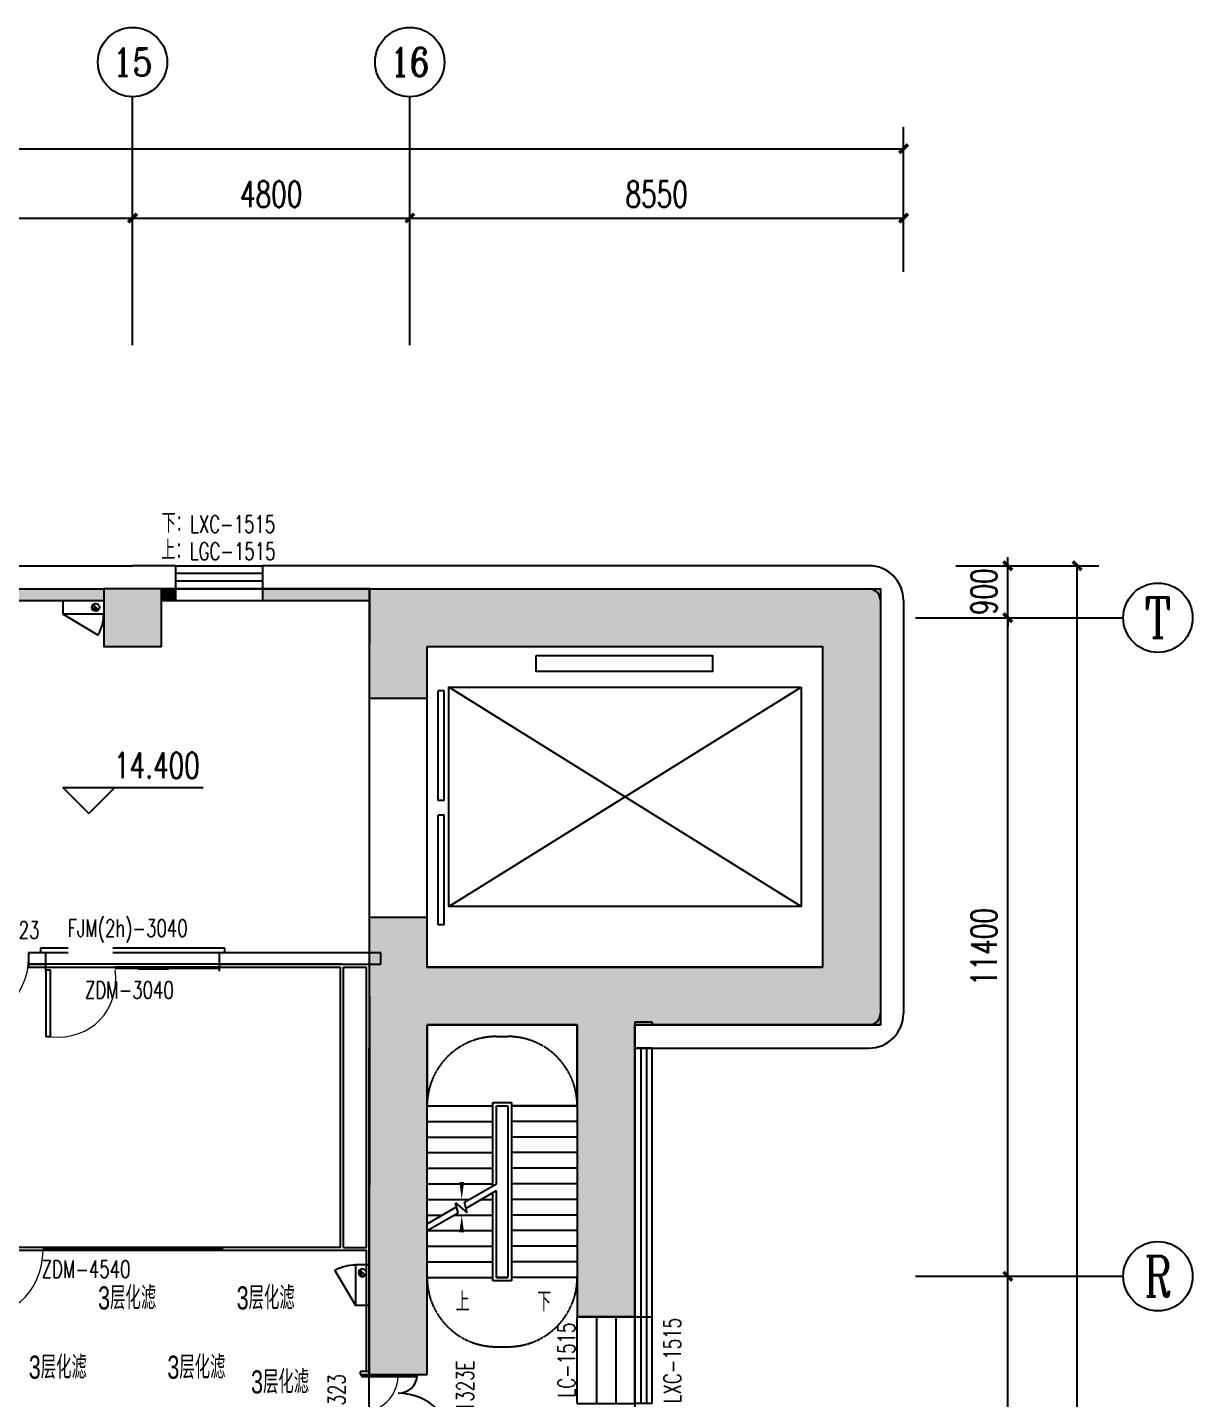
# Model space of a CAD drawing. Header units: millimetres. Extents: x -8492 to 79556, y -19137 to 79219.
# Drawn here: x 59379 to 79556, y 55483 to 79219 of the extents above; entities that cross this region are included whole.
import ezdxf
from ezdxf.enums import TextEntityAlignment as Align

# ---------------------------------------------------------------- set-up
doc = ezdxf.new("R2010")
doc.units = ezdxf.units.MM
doc.header["$LTSCALE"] = 10
doc.header["$MEASUREMENT"] = 0
for name, pattern in [('F3建筑平面图.优秀版$0$DASH', [0.35, 0.25, -0.1]), ('F3建筑平面图.优秀版$0$X01A-L0300$0$DASH', [0.35, 0.25, -0.1]), ('F3建筑平面图.优秀版$0$X01A-L0300$0$X1AA-L3000$0$DASHED', [0.75, 0.5, -0.25]), ('F3建筑平面图.优秀版$0$X1AA-L3000$0$DASHED', [0.75, 0.5, -0.25])]:
    doc.linetypes.add(name, pattern=pattern)
for name, color, linetype in [('F3建筑平面图.优秀版$0$AXIS_TEXT', 8, 'Continuous'), ('F3建筑平面图.优秀版$0$PUB_HATCH', 8, 'Continuous'), ('F3建筑平面图.优秀版$0$X01A-L0300$0$A-WALL-3（out）', 8, 'Continuous'), ('F3建筑平面图.优秀版$0$X01A-L0300$0$AXIS', 8, 'Continuous'), ('F3建筑平面图.优秀版$0$X01A-L0300$0$AXIS_TEXT', 8, 'Continuous'), ('F3建筑平面图.优秀版$0$X01A-L0300$0$COLUMN', 8, 'Continuous'), ('F3建筑平面图.优秀版$0$X01A-L0300$0$CURTWALL', 8, 'Continuous'), ('F3建筑平面图.优秀版$0$X01A-L0300$0$DIM_ELEV', 8, 'Continuous'), ('F3建筑平面图.优秀版$0$X01A-L0300$0$DOOR_FIRE', 8, 'Continuous'), ('F3建筑平面图.优秀版$0$X01A-L0300$0$DOOR_FIRE_TEXT', 8, 'Continuous'), ('F3建筑平面图.优秀版$0$X01A-L0300$0$GROUND', 8, 'Continuous'), ('F3建筑平面图.优秀版$0$X01A-L0300$0$PUB_HATCH', 8, 'Continuous'), ('F3建筑平面图.优秀版$0$X01A-L0300$0$PUB_TEXT', 8, 'Continuous'), ('F3建筑平面图.优秀版$0$X01A-L0300$0$STAIR', 8, 'Continuous'), ('F3建筑平面图.优秀版$0$X01A-L0300$0$W_FH_HYDRANT', 8, 'Continuous'), ('F3建筑平面图.优秀版$0$X01A-L0300$0$WALL', 8, 'Continuous'), ('F3建筑平面图.优秀版$0$X01A-L0300$0$WINDOW', 8, 'Continuous'), ('F3建筑平面图.优秀版$0$X01A-L0300$0$WINDOW_TEXT', 8, 'Continuous'), ('F3建筑平面图.优秀版$0$X01A-L0300$0$X1AA-L1000$0$A-WALL-9', 8, 'Continuous'), ('F3建筑平面图.优秀版$0$X01A-L0300$0$X1AA-L1000$0$DIM_SYMB', 8, 'Continuous'), ('F3建筑平面图.优秀版$0$X01A-L0300$0$X1AA-L1000$0$PUB_HATCH', 8, 'Continuous'), ('F3建筑平面图.优秀版$0$X01A-L0300$0$X1AA-L1000$0$PUB_TEXT', 8, 'Continuous'), ('F3建筑平面图.优秀版$0$X01A-L0300$0$X1AA-L1000$0$STAIR', 8, 'Continuous'), ('F3建筑平面图.优秀版$0$X01A-L0300$0$X1AA-L1000$0$WINDOW', 8, 'Continuous'), ('F3建筑平面图.优秀版$0$X01A-L0300$0$X1AA-L2000$0$WINDOW', 8, 'Continuous'), ('F3建筑平面图.优秀版$0$X01A-L0300$0$X1AA-L2000$0$WINDOW_TEXT', 8, 'Continuous'), ('F3建筑平面图.优秀版$0$X01A-L0300$0$X1AA-L3000$0$a-wall-4', 8, 'Continuous'), ('F3建筑平面图.优秀版$0$X01A-L0300$0$X1AA-L3000$0$WINDOW', 8, 'Continuous'), ('F3建筑平面图.优秀版$0$X01A-L0300$0$X1AA-L3000$0$WINDOW_TEXT', 8, 'Continuous'), ('F3建筑平面图.优秀版$0$X01A-L0300$0$水-设备-消火栓', 8, 'Continuous'), ('F3建筑平面图.优秀版$0$X1AA-L3000$0$WINDOW', 8, 'Continuous'), ('F3建筑平面图.优秀版$0$X1AA-L3000$0$WINDOW_TEXT', 8, 'Continuous')]:
    doc.layers.add(name, color=color, linetype=linetype)
doc.styles.add('F3建筑平面图.优秀版$0$COMPLEX', font='COMPLEX')
doc.styles.add('F3建筑平面图.优秀版$0$X01A-L0300$0$_TCH_AXIS', font='COMPLEX', dxfattribs={"bigfont": 'GBCBIG'})
doc.styles.add('F3建筑平面图.优秀版$0$X01A-L0300$0$_TCH_DIM', font='SIMPLEX', dxfattribs={"bigfont": 'GBCBIG'})
doc.styles.add('F3建筑平面图.优秀版$0$X01A-L0300$0$_TCH_DIM_T3', font='SIMPLEX', dxfattribs={"width": 0.705882, "bigfont": 'GBCBIG'})
doc.styles.add('F3建筑平面图.优秀版$0$X01A-L0300$0$_TCH_WINDOW', font='SIMPLEX', dxfattribs={"height": 3.5, "bigfont": 'GBCBIG'})
doc.styles.add('F3建筑平面图.优秀版$0$X01A-L0300$0$COMPLEX', font='COMPLEX')
doc.styles.add('F3建筑平面图.优秀版$0$X01A-L0300$0$X1AA-L1000$0$_TCH_DIM', font='SIMPLEX', dxfattribs={"bigfont": 'GBCBIG'})
doc.styles.add('F3建筑平面图.优秀版$0$X01A-L0300$0$X1AA-L2000$0$_TCH_WINDOW', font='SIMPLEX', dxfattribs={"height": 3.5, "bigfont": 'GBCBIG'})
doc.styles.add('F3建筑平面图.优秀版$0$X01A-L0300$0$X1AA-L3000$0$_TCH_WINDOW', font='SIMPLEX', dxfattribs={"height": 3.5, "bigfont": 'GBCBIG'})
doc.styles.add('F3建筑平面图.优秀版$0$X1AA-L3000$0$_TCH_WINDOW', font='SIMPLEX', dxfattribs={"height": 3.5, "bigfont": 'GBCBIG'})
doc.styles.add('HC_INT', font='HC_HZ.shx', dxfattribs={"width": 0.7, "bigfont": 'HC_TXT.SHX'})
doc.dimstyles.new('F3建筑平面图.优秀版$0$X01A-L0300$0$_TCH_ARCH&&150', dxfattribs={"dimtxt": 446.25, "dimasz": 150, "dimexe": 375, "dimexo": 450, "dimgap": 189.375, "dimtad": 1, "dimdec": 0, "dimzin": 0, "dimdsep": 46, "dimtxsty": 'F3建筑平面图.优秀版$0$X01A-L0300$0$_TCH_DIM_T3', "dimblk": 'F3建筑平面图.优秀版$0$X01A-L0300$0$_ArchTick', "dimcen": 0.09, "dimclrt": 7, "dimazin": 2, "dimtfac": 1, "dimtdec": 0, "dimtix": 1, "dimtmove": 2, "dimatfit": 3, "dimfxl": 1, "dimtolj": 1, "dimtzin": 0, "dimarcsym": 0})

# ---------------------------------------------------------------- blocks, each defined once
blk = doc.blocks.new('F3建筑平面图.优秀版$0$X01A-L0300$0$_AXISO')
blk.add_circle((0, 0), 0.5)
at = {"layer": 'F3建筑平面图.优秀版$0$X01A-L0300$0$AXIS_TEXT', "style": 'F3建筑平面图.优秀版$0$X01A-L0300$0$COMPLEX', "width": 1.041667}
blk.add_attdef('A', text='', height=0.56, dxfattribs=at).set_placement((-0.25, -0.28), (0.25, -0.28), align=Align.FIT)
blk = doc.blocks.new('F3建筑平面图.优秀版$0$X01A-L0300$0$X1AA-L3000$0$G$CAA639E2E')
for p, q in [((0, 1438), (0, 1488)), ((0, 1462), (75, 1462)), ((0, 1462), (0, 300)), ((75, 1462), (75, 300)), ((3000, 1488), (3000, 1438)), ((75, 300), (0, 300))]:
    blk.add_line(p, q)
at = {"color": 0, "linetype": 'Continuous'}
for p, q in [((3000, 1506), (1200, 1506)), ((1200, 1506), (1200, 1492)), ((1200, 1492), (3000, 1492)), ((1200, 1488), (1200, 1492)), ((1592, 1481), (2129, 1481)), ((2129, 1481), (2012, 1472)), ((2012, 1472), (2012, 1481)), ((3000, 1492), (3000, 1506)), ((3000, 1488), (3000, 1492))]:
    blk.add_line(p, q, dxfattribs=at)
at = {"lineweight": 13}
blk.add_ellipse((-115, 1610), major_axis=(1051, -1017), ratio=0.792212, start_param=-0.772576, end_param=0.772576, dxfattribs=at)
blk = doc.blocks.new('F3建筑平面图.优秀版$0$X01A-L0300$0$FIRELIB$SYSLIB$00000008')
at = {"layer": 'F3建筑平面图.优秀版$0$X01A-L0300$0$W_FH_HYDRANT'}
h = blk.add_hatch(color=256, dxfattribs=at)
edge = h.paths.add_edge_path()
edge.add_ellipse((0.486, 0.5), major_axis=(0, -0.286), ratio=0.333333, start_angle=40.3112, end_angle=220.3112, ccw=False)
edge.add_line((0.547, 0.282), (0.424, 0.718))
at = {"layer": 'F3建筑平面图.优秀版$0$X01A-L0300$0$W_FH_HYDRANT', "linetype": 'Continuous'}
blk.add_line((1.286, 1), (0.42, 2.5), dxfattribs=at)
at = {"layer": 'F3建筑平面图.优秀版$0$X01A-L0300$0$W_FH_HYDRANT'}
blk.add_line((0.547, 0.282), (0.424, 0.718), dxfattribs=at)
at = {"layer": 'F3建筑平面图.优秀版$0$X01A-L0300$0$W_FH_HYDRANT', "linetype": 'Continuous'}
blk.add_lwpolyline([(0.286, 1), (1.286, 1), (1.286, 0), (0.286, 0)], close=True, dxfattribs=at)
blk.add_arc((8.623, 1.011), 8.337, 169.7141, 180.0781, dxfattribs=at)
at = {"layer": 'F3建筑平面图.优秀版$0$X01A-L0300$0$W_FH_HYDRANT'}
blk.add_ellipse((0.486, 0.5), major_axis=(0, 0.286), ratio=0.333333, dxfattribs=at)
blk = doc.blocks.new('F3建筑平面图.优秀版$0$X01A-L0300$0$X1AA-L2000$0$$WINLIB2D$00000001')
at = {"color": 0}
for points in [[(-0.5, 0.5), (-0.5, -0.5)], [(-0.5, 0.5), (0.5, 0.5)], [(0.5, -0.5), (0.5, 0.5)], [(0.5, 0.167), (-0.5, 0.167)], [(0.5, -0.167), (-0.5, -0.167)], [(-0.5, -0.5), (0.5, -0.5)]]:
    blk.add_lwpolyline(points, dxfattribs=at)
blk = doc.blocks.new('F3建筑平面图.优秀版$0$_FZH')
blk.add_lwpolyline([(-0.5, -0.5), (0.5, -0.5), (0.5, 0.5), (-0.5, 0.5)], close=True)
at = {"layer": 'F3建筑平面图.优秀版$0$PUB_HATCH'}
blk.add_solid([(-0.5, -0.5), (0.5, -0.5), (-0.5, 0.5), (0.5, 0.5)], dxfattribs=at)
blk = doc.blocks.new('F3建筑平面图.优秀版$0$X01A-L0300$0$$DorLib2D$00000126')
at = {"color": 0, "linetype": 'Continuous'}
for p, q in [((-0.532, 0.5), (-0.532, 0.9)), ((0.532, 0.9), (0.532, 0.5))]:
    blk.add_line(p, q, dxfattribs=at)
at = {"color": 0, "linetype": 'F3建筑平面图.优秀版$0$X01A-L0300$0$DASH'}
for p, q in [((-0.532, 0.9), (0.532, 0.9)), ((-0.532, 0.5), (0.532, 0.5))]:
    blk.add_line(p, q, dxfattribs=at)
blk = doc.blocks.new('F3建筑平面图.优秀版$0$X01A-L0300$0$X1AA-L3000$0$$DorLib2D$00000001')
for p, q in [((0.45, 0.975), (0.5, 0.975)), ((0.45, 0), (0.45, 0.975)), ((0.5, 0), (0.5, 0.975)), ((0.5, 0), (0.45, 0))]:
    blk.add_line(p, q)
at = {"lineweight": 13}
blk.add_arc((0.475, 0), 0.975, 91.4693, 180, dxfattribs=at)
blk = doc.blocks.new('F3建筑平面图.优秀版$0$X01A-L0300$0$_ArchTick')
at = {"color": 0, "linetype": 'ByBlock', "const_width": 0.4}
blk.add_lwpolyline([(-0.5, -0.5), (0.5, 0.5)], dxfattribs=at)
blk = doc.blocks.new('*D224')
at = {"layer": 'F3建筑平面图.优秀版$0$X01A-L0300$0$AXIS', "color": 0, "lineweight": -2, "transparency": 16777216}
for p, q in [((54000, 75919), (61200, 75919)), ((54000, 75484), (54000, 75544)), ((61200, 75484), (61200, 75544))]:
    blk.add_line(p, q, dxfattribs=at)
at = {"layer": 'F3建筑平面图.优秀版$0$X01A-L0300$0$AXIS', "color": 0, "lineweight": -2, "transparency": 16777216, "xscale": 150, "yscale": 150, "zscale": 150, "rotation": 180}
blk.add_blockref('F3建筑平面图.优秀版$0$X01A-L0300$0$_ArchTick', (54000, 75919), dxfattribs=at)
at = {"layer": 'F3建筑平面图.优秀版$0$X01A-L0300$0$AXIS', "color": 0, "lineweight": -2, "transparency": 16777216, "xscale": 150, "yscale": 150, "zscale": 150}
blk.add_blockref('F3建筑平面图.优秀版$0$X01A-L0300$0$_ArchTick', (61200, 75919), dxfattribs=at)
at = {"layer": 'F3建筑平面图.优秀版$0$X01A-L0300$0$AXIS', "color": 7, "transparency": 16777216, "insert": (57600, 76332), "char_height": 446.2, "attachment_point": 5, "style": 'F3建筑平面图.优秀版$0$X01A-L0300$0$_TCH_DIM_T3'}
blk.add_mtext('\\A1;7200', dxfattribs=at)
blk = doc.blocks.new('*D225')
at = {"layer": 'F3建筑平面图.优秀版$0$X01A-L0300$0$AXIS', "color": 0, "lineweight": -2, "transparency": 16777216}
for p, q in [((61200, 75919), (66000, 75919)), ((61200, 75484), (61200, 75544)), ((66000, 75484), (66000, 75544))]:
    blk.add_line(p, q, dxfattribs=at)
at = {"layer": 'F3建筑平面图.优秀版$0$X01A-L0300$0$AXIS', "color": 0, "lineweight": -2, "transparency": 16777216, "xscale": 150, "yscale": 150, "zscale": 150, "rotation": 180}
blk.add_blockref('F3建筑平面图.优秀版$0$X01A-L0300$0$_ArchTick', (61200, 75919), dxfattribs=at)
at = {"layer": 'F3建筑平面图.优秀版$0$X01A-L0300$0$AXIS', "color": 0, "lineweight": -2, "transparency": 16777216, "xscale": 150, "yscale": 150, "zscale": 150}
blk.add_blockref('F3建筑平面图.优秀版$0$X01A-L0300$0$_ArchTick', (66000, 75919), dxfattribs=at)
at = {"layer": 'F3建筑平面图.优秀版$0$X01A-L0300$0$AXIS', "color": 7, "transparency": 16777216, "insert": (63600, 76332), "char_height": 446.2, "attachment_point": 5, "style": 'F3建筑平面图.优秀版$0$X01A-L0300$0$_TCH_DIM_T3'}
blk.add_mtext('\\A1;4800', dxfattribs=at)
blk = doc.blocks.new('*D226')
at = {"layer": 'F3建筑平面图.优秀版$0$X01A-L0300$0$AXIS', "color": 0, "lineweight": -2, "transparency": 16777216}
for p, q in [((66000, 75919), (74550, 75919)), ((66000, 75484), (66000, 75544)), ((74550, 75484), (74550, 75544))]:
    blk.add_line(p, q, dxfattribs=at)
at = {"layer": 'F3建筑平面图.优秀版$0$X01A-L0300$0$AXIS', "color": 0, "lineweight": -2, "transparency": 16777216, "xscale": 150, "yscale": 150, "zscale": 150, "rotation": 180}
blk.add_blockref('F3建筑平面图.优秀版$0$X01A-L0300$0$_ArchTick', (66000, 75919), dxfattribs=at)
at = {"layer": 'F3建筑平面图.优秀版$0$X01A-L0300$0$AXIS', "color": 0, "lineweight": -2, "transparency": 16777216, "xscale": 150, "yscale": 150, "zscale": 150}
blk.add_blockref('F3建筑平面图.优秀版$0$X01A-L0300$0$_ArchTick', (74550, 75919), dxfattribs=at)
at = {"layer": 'F3建筑平面图.优秀版$0$X01A-L0300$0$AXIS', "color": 7, "transparency": 16777216, "insert": (70275, 76332), "char_height": 446.2, "attachment_point": 5, "style": 'F3建筑平面图.优秀版$0$X01A-L0300$0$_TCH_DIM_T3'}
blk.add_mtext('\\A1;8550', dxfattribs=at)
blk = doc.blocks.new('*D227')
at = {"layer": 'F3建筑平面图.优秀版$0$X01A-L0300$0$AXIS', "color": 0, "lineweight": -2, "transparency": 16777216}
for p, q in [((-700, 74990), (-700, 77494)), ((74550, 74990), (74550, 77494)), ((-700, 77119), (74550, 77119))]:
    blk.add_line(p, q, dxfattribs=at)
at = {"layer": 'F3建筑平面图.优秀版$0$X01A-L0300$0$AXIS', "color": 0, "lineweight": -2, "transparency": 16777216, "xscale": 150, "yscale": 150, "zscale": 150, "rotation": 180}
blk.add_blockref('F3建筑平面图.优秀版$0$X01A-L0300$0$_ArchTick', (-700, 77119), dxfattribs=at)
at = {"layer": 'F3建筑平面图.优秀版$0$X01A-L0300$0$AXIS', "color": 0, "lineweight": -2, "transparency": 16777216, "xscale": 150, "yscale": 150, "zscale": 150}
blk.add_blockref('F3建筑平面图.优秀版$0$X01A-L0300$0$_ArchTick', (74550, 77119), dxfattribs=at)
at = {"layer": 'F3建筑平面图.优秀版$0$X01A-L0300$0$AXIS', "color": 7, "transparency": 16777216, "insert": (36925, 77532), "char_height": 446.2, "attachment_point": 5, "style": 'F3建筑平面图.优秀版$0$X01A-L0300$0$_TCH_DIM_T3'}
blk.add_mtext('\\A1;75250', dxfattribs=at)
blk = doc.blocks.new('*D239')
at = {"layer": 'F3建筑平面图.优秀版$0$X01A-L0300$0$AXIS', "color": 0, "lineweight": -2, "transparency": 16777216}
for p, q in [((75456, 57600), (76731, 57600)), ((76356, 50400), (76356, 57600)), ((75456, 50400), (76731, 50400))]:
    blk.add_line(p, q, dxfattribs=at)
at = {"layer": 'F3建筑平面图.优秀版$0$X01A-L0300$0$AXIS', "color": 0, "lineweight": -2, "transparency": 16777216, "xscale": 150, "yscale": 150, "zscale": 150}
for p, rotation in [((76356, 57600), 90), ((76356, 50400), 270)]:
    blk.add_blockref('F3建筑平面图.优秀版$0$X01A-L0300$0$_ArchTick', p, dxfattribs=dict(at, rotation=rotation))
at = {"layer": 'F3建筑平面图.优秀版$0$X01A-L0300$0$AXIS', "color": 7, "transparency": 16777216, "insert": (75943, 54000), "char_height": 446.2, "attachment_point": 5, "rotation": 90, "style": 'F3建筑平面图.优秀版$0$X01A-L0300$0$_TCH_DIM_T3'}
blk.add_mtext('\\A1;7200', dxfattribs=at)
blk = doc.blocks.new('*D240')
at = {"layer": 'F3建筑平面图.优秀版$0$X01A-L0300$0$AXIS', "color": 0, "lineweight": -2, "transparency": 16777216}
for p, q in [((75456, 69000), (76731, 69000)), ((76356, 57600), (76356, 69000)), ((75456, 57600), (76731, 57600))]:
    blk.add_line(p, q, dxfattribs=at)
at = {"layer": 'F3建筑平面图.优秀版$0$X01A-L0300$0$AXIS', "color": 0, "lineweight": -2, "transparency": 16777216, "xscale": 150, "yscale": 150, "zscale": 150}
for p, rotation in [((76356, 69000), 90), ((76356, 57600), 270)]:
    blk.add_blockref('F3建筑平面图.优秀版$0$X01A-L0300$0$_ArchTick', p, dxfattribs=dict(at, rotation=rotation))
at = {"layer": 'F3建筑平面图.优秀版$0$X01A-L0300$0$AXIS', "color": 7, "transparency": 16777216, "insert": (75943, 63300), "char_height": 446.2, "attachment_point": 5, "rotation": 90, "style": 'F3建筑平面图.优秀版$0$X01A-L0300$0$_TCH_DIM_T3'}
blk.add_mtext('\\A1;11400', dxfattribs=at)
blk = doc.blocks.new('*D241')
at = {"layer": 'F3建筑平面图.优秀版$0$X01A-L0300$0$AXIS', "color": 0, "lineweight": -2, "transparency": 16777216}
for p, q in [((76356, 69900), (76356, 70050)), ((75456, 69900), (76731, 69900)), ((76356, 69000), (76356, 69900)), ((75456, 69000), (76731, 69000)), ((76356, 69000), (76356, 68850))]:
    blk.add_line(p, q, dxfattribs=at)
at = {"layer": 'F3建筑平面图.优秀版$0$X01A-L0300$0$AXIS', "color": 0, "lineweight": -2, "transparency": 16777216, "xscale": 150, "yscale": 150, "zscale": 150}
for p, rotation in [((76356, 69900), 270), ((76356, 69000), 90)]:
    blk.add_blockref('F3建筑平面图.优秀版$0$X01A-L0300$0$_ArchTick', p, dxfattribs=dict(at, rotation=rotation))
at = {"layer": 'F3建筑平面图.优秀版$0$X01A-L0300$0$AXIS', "color": 7, "transparency": 16777216, "insert": (75943, 69450), "char_height": 446.2, "attachment_point": 5, "rotation": 90, "style": 'F3建筑平面图.优秀版$0$X01A-L0300$0$_TCH_DIM_T3'}
blk.add_mtext('\\A1;900', dxfattribs=at)
blk = doc.blocks.new('*D242')
at = {"layer": 'F3建筑平面图.优秀版$0$X01A-L0300$0$AXIS', "color": 0, "lineweight": -2, "transparency": 16777216}
for p, q in [((75456, 69900), (77931, 69900)), ((77556, -3100), (77556, 69900)), ((75456, -3100), (77931, -3100))]:
    blk.add_line(p, q, dxfattribs=at)
at = {"layer": 'F3建筑平面图.优秀版$0$X01A-L0300$0$AXIS', "color": 0, "lineweight": -2, "transparency": 16777216, "xscale": 150, "yscale": 150, "zscale": 150}
for p, rotation in [((77556, 69900), 90), ((77556, -3100), 270)]:
    blk.add_blockref('F3建筑平面图.优秀版$0$X01A-L0300$0$_ArchTick', p, dxfattribs=dict(at, rotation=rotation))
at = {"layer": 'F3建筑平面图.优秀版$0$X01A-L0300$0$AXIS', "color": 7, "transparency": 16777216, "insert": (77143, 33400), "char_height": 446.2, "attachment_point": 5, "rotation": 90, "style": 'F3建筑平面图.优秀版$0$X01A-L0300$0$_TCH_DIM_T3'}
blk.add_mtext('\\A1;73000', dxfattribs=at)
blk = doc.blocks.new('F3建筑平面图.优秀版$0$_AXISO')
blk.add_circle((0, 0), 0.5)
at = {"layer": 'F3建筑平面图.优秀版$0$AXIS_TEXT', "style": 'F3建筑平面图.优秀版$0$COMPLEX', "width": 1.041667}
blk.add_attdef('A', text='', height=0.56, dxfattribs=at).set_placement((-0.25, -0.28), (0.25, -0.28), align=Align.FIT)
blk = doc.blocks.new('F3建筑平面图.优秀版$0$X01A-L0300$0$X1AA-L1000$0$$DORLIB2D$00000127')
at = {"color": 0}
for points in [[(-0.5333, 0.7949), (-0.5333, 0.6904)], [(-0.0333, 0.7949), (-0.5333, 0.7949)], [(-0.0333, 0.7949), (-0.0333, 0.6904)], [(0.5333, 0.7949), (0.0333, 0.7949)], [(0.0333, 0.7949), (0.0333, 0.6904)], [(0.5333, 0.7949), (0.5333, 0.6904)], [(-0.0333, 0.6904), (-0.5333, 0.6904)], [(0.5333, 0.6904), (0.0333, 0.6904)], [(0.5, 0.5), (-0.5, 0.5)]]:
    blk.add_lwpolyline(points, dxfattribs=at)
blk = doc.blocks.new('F3建筑平面图.优秀版$0$X01A-L0300$0$X1AA-L3000$0$$DorLib2D$00000002')
for p, q in [((-0.5, 0), (-0.5, 0.4875)), ((-0.475, 0.4875), (-0.5, 0.4875)), ((-0.475, 0), (-0.475, 0.4875)), ((0.475, 0), (0.475, 0.4875)), ((0.475, 0.4875), (0.5, 0.4875)), ((0.5, 0), (0.5, 0.4875)), ((-0.5, 0), (-0.475, 0)), ((0.5, 0), (0.475, 0))]:
    blk.add_line(p, q)
at = {"lineweight": 13}
for centre, start, end in [((-0.4875, 0), 0, 88.53072), ((0.4875, 0), 91.46928, 180)]:
    blk.add_arc(centre, 0.4875, start, end, dxfattribs=at)
blk = doc.blocks.new('F3建筑平面图.优秀版$0$X01A-L0300$0$$DorLib2D$00000225')
at = {"color": 0}
for p, q in [((0.475, -0.001), (0.475, 0.752)), ((0.475, 0.752), (0.5, 0.752)), ((0.5, -0.001), (0.5, 0.752)), ((-0.5, 0), (-0.5, 0.252)), ((-0.475, 0.252), (-0.5, 0.252)), ((-0.475, 0), (-0.475, 0.252)), ((-0.475, 0), (-0.5, 0)), ((0.475, -0.001), (0.5, -0.001))]:
    blk.add_line(p, q, dxfattribs=at)
for centre, radius, start, end in [((0.505, -0.002), 0.755, 92.2493, 179.7238), ((-0.501, 0.003), 0.251, 359.7899, 84.0974)]:
    blk.add_arc(centre, radius, start, end, dxfattribs=at)
blk = doc.blocks.new('F3建筑平面图.优秀版$0$4540m')
for p, q in [((0, 1438), (0, 1488)), ((0, 1462), (75, 1462)), ((0, 1462), (0, 300)), ((75, 1462), (75, 300)), ((4500, 1488), (4500, 1438)), ((75, 300), (0, 300))]:
    blk.add_line(p, q)
at = {"color": 0, "linetype": 'Continuous'}
for p, q in [((4500, 1506), (1400, 1506)), ((1400, 1506), (1400, 1492)), ((1400, 1492), (4500, 1492)), ((1400, 1488), (1400, 1492)), ((2992, 1481), (3529, 1481)), ((3529, 1481), (3412, 1472)), ((3412, 1472), (3412, 1481)), ((4500, 1492), (4500, 1506)), ((4500, 1488), (4500, 1492))]:
    blk.add_line(p, q, dxfattribs=at)
at = {"lineweight": 13}
blk.add_ellipse((47, 1669), major_axis=(-964, 1100), ratio=0.863226, start_param=2.369016, end_param=3.914169, dxfattribs=at)
blk = doc.blocks.new('F3建筑平面图.优秀版')
at = {"layer": 'F3建筑平面图.优秀版$0$X01A-L0300$0$PUB_HATCH'}
for points in [[(60700, 69299.986), (60700, 69499.986), (54500, 69499.992), (54500, 69299.992)], [(61700, 69499.985), (61700, 69299.985), (61950, 69299.985), (61950, 69499.985)], [(65300, 69499.981), (63450, 69499.983), (63450, 69299.983), (65299.999, 69299.981)], [(65300, 69500), (65299.992, 67610.004), (66299.992, 67610), (66299.996, 68500)], [(74150.001, 69500), (73149.996, 68500), (73149.973, 62950), (74149.969, 61950)], [(66299.973, 62950), (66299.977, 63810), (65299.977, 63810.004), (65299.971, 62450.002), (65800.004, 62450.002)], [(65800.004, 62450.002), (66300.034, 61950), (68900.027, 61950), (69433.362, 62283.333), (69500.03, 62950), (66299.973, 62950)], [(69433.362, 62283.333), (69900.027, 61950), (74149.969, 61950), (73149.973, 62950), (69500.03, 62950)], [(65300.039, 62450.006), (65299.979, 55900.006), (66299.979, 55899.997), (66300.034, 61950), (65800.004, 62450.002)], [(68900.027, 61950), (68900, 56900.003), (69900, 56899.998), (69900.027, 61950), (69433.362, 62283.333)]]:
    blk.add_hatch(color=256, dxfattribs=at).paths.add_polyline_path(points)
at = {"layer": 'F3建筑平面图.优秀版$0$X01A-L0300$0$X1AA-L1000$0$PUB_HATCH'}
blk.add_hatch(color=256, dxfattribs=at).paths.add_polyline_path([(65300, 69500), (66299.996, 68500), (73149.996, 68500), (74150.001, 69500)])
at = {"layer": 'F3建筑平面图.优秀版$0$X01A-L0300$0$A-WALL-3（out）'}
for p, q in [((58100.057, 69900), (61200, 69900)), ((61950.001, 69900), (61200, 69900)), ((61950.001, 69500), (61950.001, 69900)), ((73949.996, 69900), (63450.001, 69900)), ((63450.001, 69900), (63450.001, 69500)), ((58100.057, 69500), (60700, 69500)), ((61700, 69500), (61950.001, 69500)), ((63450.001, 69500), (73949.996, 69500)), ((74149.996, 69300), (74149.996, 62150)), ((74549.996, 69300), (74549.996, 62150)), ((69900, 61999.966), (69900, 61550)), ((70200, 61999.966), (69900, 61999.966)), ((70200, 61999.966), (70200, 61950)), ((70200, 61950), (73949.996, 61950)), ((69900, 61550), (73949.996, 61550))]:
    blk.add_line(p, q, dxfattribs=at)
for centre, radius, start, end in [((73949.996, 69300), 600, 0, 90), ((73949.996, 69300), 200, 0, 90), ((73949.996, 62150), 200, 270, 0), ((73949.996, 62150), 600, 270, 0)]:
    blk.add_arc(centre, radius, start, end, dxfattribs=at)
at = {"layer": 'F3建筑平面图.优秀版$0$X01A-L0300$0$AXIS'}
for p, q in [((61200, 73719.059), (61200, 78019.059)), ((66000, 73719.059), (66000, 78019.059)), ((74755.76, 69000), (78355.76, 69000)), ((74755.76, 57600), (78355.76, 57600))]:
    blk.add_line(p, q, dxfattribs=at)
at = {"layer": 'F3建筑平面图.优秀版$0$X01A-L0300$0$CURTWALL'}
for p, q in [((69899.982, 61550), (69899.982, 56900)), ((70199.982, 61550), (69899.982, 61550)), ((69999.982, 61550), (69999.982, 56900)), ((70099.982, 61550), (70099.982, 56900)), ((70199.982, 56900), (70199.982, 61550)), ((69899.982, 56900), (70199.982, 56900))]:
    blk.add_line(p, q, dxfattribs=at)
at = {"layer": 'F3建筑平面图.优秀版$0$X01A-L0300$0$DIM_ELEV'}
for p, q in [((60444.102, 65613.219), (59994.102, 66063.219)), ((59994.102, 66063.219), (62424.102, 66063.219)), ((60444.102, 65613.219), (60894.102, 66063.219))]:
    blk.add_line(p, q, dxfattribs=at)
at = {"layer": 'F3建筑平面图.优秀版$0$X01A-L0300$0$GROUND'}
for points in [[(65300, 69499.981), (74150.001, 69499.944), (74149.969, 61950), (69900.027, 61950.023), (69899.966, 53599.971), (65299.958, 53600.004)], [(66299.996, 68500), (73149.973, 68500), (73149.973, 62950), (66299.996, 62950)]]:
    blk.add_lwpolyline(points, close=True, dxfattribs=at)
at = {"layer": 'F3建筑平面图.优秀版$0$X01A-L0300$0$STAIR'}
for p, q in [((68900.034, 61950), (66300.034, 61950)), ((66300.034, 61950), (66300.034, 60550)), ((68900.034, 60550), (68900.034, 61950)), ((66300.034, 58506.325), (66300.034, 60550)), ((66300.034, 60550), (67440.034, 60550)), ((66300.034, 60550), (67440.034, 60550)), ((67440.034, 59164.504), (67440.034, 60610)), ((67440.034, 60610), (67760.034, 60610)), ((67500.034, 59199.145), (67500.034, 60550)), ((67500.034, 59199.145), (67500.034, 60550)), ((67500.034, 60550), (67700.034, 60550)), ((67500.034, 60550), (67700.034, 60550)), ((67700.034, 60550), (67700.034, 57580)), ((67700.034, 60550), (67700.034, 57580)), ((67760.034, 60610), (67760.034, 57520)), ((68900.034, 60550), (67760.034, 60550)), ((67760.034, 60550), (68900.034, 60550)), ((68900.034, 60550), (68900.034, 57580)), ((66300.034, 60280), (67440.034, 60280)), ((68900.034, 60280), (67760.034, 60280)), ((66300.034, 60010), (67440.034, 60010)), ((68900.034, 60010), (67760.034, 60010)), ((66300.034, 59740), (67440.034, 59740)), ((68900.034, 59740), (67760.034, 59740)), ((66300.034, 59470), (67440.034, 59470)), ((68900.034, 59470), (67760.034, 59470)), ((66300.034, 59200), (67440.034, 59200)), ((66947.156, 58879.941), (67500.034, 59199.145)), ((68900.034, 59200), (67760.034, 59200)), ((66300.034, 58930), (67033.861, 58930)), ((66835.63, 58700.081), (66789.449, 58872.433)), ((66789.449, 58872.433), (66995.494, 58699.541)), ((66995.494, 58699.541), (66947.156, 58879.941)), ((66973.951, 58779.941), (67500.034, 59083.675)), ((67233.861, 58930), (67440.034, 58930)), ((67440.034, 57520), (67440.034, 59049.034)), ((67500.034, 57580), (67500.034, 59083.675)), ((67500.034, 57580), (67500.034, 59083.675)), ((68900.034, 58930), (67760.034, 58930)), ((66300.034, 58506.325), (66808.835, 58800.081)), ((66300.034, 58390.855), (66835.63, 58700.081)), ((66300.034, 58660), (66566.208, 58660)), ((66766.208, 58660), (67440.034, 58660)), ((68900.034, 58660), (67760.034, 58660)), ((66300.034, 57580), (66300.034, 58390.855)), ((66300.034, 58390), (67440.034, 58390)), ((68900.034, 58390), (67760.034, 58390)), ((66300.034, 58120), (67440.034, 58120)), ((68900.034, 58120), (67760.034, 58120)), ((66300.034, 57850), (67440.034, 57850)), ((68900.034, 57850), (67760.034, 57850)), ((66300.034, 57580), (67440.034, 57580)), ((67760.034, 57520), (67440.034, 57520)), ((67700.034, 57580), (67500.034, 57580)), ((67500.034, 57580), (67700.034, 57580)), ((68900.034, 57580), (67760.034, 57580))]:
    blk.add_line(p, q, dxfattribs=at)
at = {"layer": 'F3建筑平面图.优秀版$0$X01A-L0300$0$STAIR', "color": 9, "linetype": 'F3建筑平面图.优秀版$0$X01A-L0300$0$DASH'}
for p, q in [((67500.034, 61750), (67700.034, 61750)), ((67500.034, 56380), (67700.034, 56380))]:
    blk.add_line(p, q, dxfattribs=at)
for points in [[(66300.034, 60550, -0.414213562), (67500.034, 61750)], [(68900.034, 60550, 0.414213562), (67700.034, 61750)], [(66300.034, 57580, 0.414213562), (67500.034, 56380)], [(68900.034, 57580, -0.414213562), (67700.034, 56380)]]:
    blk.add_lwpolyline(points, format="xyb", dxfattribs=at)
at = {"layer": 'F3建筑平面图.优秀版$0$X01A-L0300$0$WALL'}
for p, q in [((54500, 69499.992), (60700, 69499.986)), ((61950, 69499.985), (61700, 69499.985)), ((61950, 69299.985), (61950, 69499.985)), ((65300, 69499.981), (63450, 69499.983)), ((63450, 69499.983), (63450, 69299.983)), ((65300, 69500), (65299.992, 67610.004)), ((65299.999, 69299.981), (65300, 69499.981)), ((74150.001, 69500), (74149.969, 61950)), ((54500, 69299.992), (60700, 69299.986)), ((61700, 69299.985), (61950, 69299.985)), ((63450, 69299.983), (65299.999, 69299.981)), ((66299.992, 67610), (66299.996, 68500)), ((73149.996, 68500), (73149.973, 62950)), ((65299.992, 67610.004), (66299.992, 67610)), ((65299.977, 63810.004), (65299.971, 62450.002)), ((66299.977, 63810), (65299.977, 63810.004)), ((66299.973, 62950), (66299.977, 63810)), ((59700, 63199.999), (59400.058, 63199.999)), ((59400.058, 63199.999), (59400.058, 62999.999)), ((59700, 62999.999), (59700, 63199.999)), ((65500, 63200), (62700, 63200)), ((62700, 63200), (62700, 63000)), ((65500, 63000), (65500, 63200)), ((59400.058, 62999.999), (59700, 62999.999)), ((62700, 63000), (65500, 63000)), ((66299.973, 62950), (69500.03, 62950)), ((69500.03, 62950), (73149.973, 62950)), ((65300.039, 62450.006), (65299.979, 55900.006)), ((66299.979, 55899.997), (66300.034, 61950)), ((66300.034, 61950), (68900.027, 61950)), ((68900.027, 61950), (68900, 56900.003)), ((69900, 56899.998), (69900.027, 61950)), ((69900.027, 61950), (74149.969, 61950)), ((68900, 56900.003), (69900, 56899.998)), ((65299.979, 55900.006), (66299.979, 55899.997))]:
    blk.add_line(p, q, dxfattribs=at)
at = {"layer": 'F3建筑平面图.优秀版$0$X01A-L0300$0$WINDOW'}
for p, q in [((63450, 69499.983), (61950, 69499.985)), ((61950, 69299.985), (63450, 69299.983))]:
    blk.add_line(p, q, dxfattribs=at)
at = {"layer": 'F3建筑平面图.优秀版$0$X01A-L0300$0$X1AA-L1000$0$A-WALL-9'}
for p, q in [((65300, 69500), (74150.001, 69500)), ((66299.996, 68500), (73149.996, 68500))]:
    blk.add_line(p, q, dxfattribs=at)
at = {"layer": 'F3建筑平面图.优秀版$0$X01A-L0300$0$X1AA-L1000$0$DIM_SYMB', "elevation": -2041.667}
for points in [[(68300.034, 57445, 0, 0, 0), (68300.034, 61250, 0, 0, 0), (66900.034, 61250, 0, 0, 0), (66900.034, 58930, 0, 80, 0), (66900.034, 59230, 0, 0, 0)], [(66900.034, 57445, 0, 0, 0), (66900.034, 58660, 0, 80, 0), (66900.034, 58360, 0, 0, 0)]]:
    blk.add_lwpolyline(points, format="xyseb", dxfattribs=at)
at = {"layer": 'F3建筑平面图.优秀版$0$X01A-L0300$0$X1AA-L1000$0$STAIR'}
for p, q in [((72774.944, 64000), (66674.944, 67800)), ((66674.944, 64000), (72774.944, 67800)), ((72774.944, 64000), (66674.944, 67800)), ((66674.944, 64000), (72774.944, 67800))]:
    blk.add_line(p, q, dxfattribs=at)
for points in [[(68191.174, 68345.974), (71240.039, 68345.974), (71240.039, 68072.054), (68191.174, 68072.054)], [(68191.174, 68345.974), (71240.039, 68345.974), (71240.039, 68072.054), (68191.174, 68072.054)], [(72774.944, 67800), (72774.944, 64000), (66674.944, 64000), (66674.944, 67800)], [(72774.944, 67800), (72774.944, 64000), (66674.944, 64000), (66674.944, 67800)]]:
    blk.add_lwpolyline(points, close=True, dxfattribs=at)
at = {"layer": 'F3建筑平面图.优秀版$0$X01A-L0300$0$X1AA-L3000$0$a-wall-4'}
for p, q in [((59700, 63000), (59400.058, 63000)), ((59400.058, 63000), (59400.058, 62950)), ((59400.058, 62950), (59700, 62950)), ((59700, 62950), (59700, 63000)), ((64825.501, 63000), (62700, 63000)), ((62700, 63000), (62700, 62950)), ((62700, 62950), (64800.501, 62950)), ((64800.5, 58100), (64800.501, 62950)), ((64825.501, 63000), (65300.501, 63000)), ((64850.5, 58100), (64850.501, 62950)), ((64850.501, 62950), (65250.501, 62950)), ((65250.5, 58100), (65250.501, 62950)), ((65300.5, 58075), (65300.501, 63000)), ((59700, 58050), (59700, 58100)), ((64800.5, 58100), (62700, 58100)), ((62700, 58050), (64825.5, 58050)), ((62750.057, 58100), (62750.057, 58050)), ((64825.5, 58050), (65250.5, 58050)), ((64850.5, 58100), (65250.5, 58100)), ((65250.5, 55950.011), (65250.5, 58050)), ((65300.5, 55950.011), (65300.5, 58075)), ((65300.5, 55950.011), (65139.96, 55950.006)), ((65139.96, 55950.006), (65139.96, 55900.006)), ((65139.96, 55900.006), (65189.96, 55900.006)), ((65299.964, 55900.011), (65275.5, 55900.011)), ((65299.964, 55950.011), (65300.5, 55950.011)), ((65299.964, 55900.011), (65299.964, 55950.011))]:
    blk.add_line(p, q, dxfattribs=at)
at = {"layer": 'F3建筑平面图.优秀版$0$X01A-L0300$0$X1AA-L3000$0$WINDOW', "linetype": 'F3建筑平面图.优秀版$0$DASH'}
for p, q in [((62700, 63000), (59700, 63000)), ((59700, 62950), (62700, 62950))]:
    blk.add_line(p, q, dxfattribs=at)
at = {"layer": 'F3建筑平面图.优秀版$0$X1AA-L3000$0$WINDOW', "linetype": 'F3建筑平面图.优秀版$0$DASH'}
for p, q in [((62750.057, 58100), (58250.057, 58100)), ((58250.057, 58050), (62750.057, 58050))]:
    blk.add_line(p, q, dxfattribs=at)
at = {"layer": 'F3建筑平面图.优秀版$0$X01A-L0300$0$AXIS'}
ref = blk.add_blockref('F3建筑平面图.优秀版$0$X01A-L0300$0$_AXISO', (61200, 78619.059), dxfattribs=dict(at, xscale=1200, yscale=1200, zscale=1200))
ref.add_attrib('A', '15', dxfattribs={"layer": 'F3建筑平面图.优秀版$0$X01A-L0300$0$AXIS_TEXT', "height": 481.7084, "style": 'F3建筑平面图.优秀版$0$X01A-L0300$0$_TCH_AXIS', "width": 1.034483}).set_placement((60855.923, 78378.205), (61544.077, 78378.205), align=Align.FIT)
ref = blk.add_blockref('F3建筑平面图.优秀版$0$X01A-L0300$0$_AXISO', (66000, 78619.059), dxfattribs=dict(at, xscale=1200, yscale=1200, zscale=1200))
ref.add_attrib('A', '16', dxfattribs={"layer": 'F3建筑平面图.优秀版$0$X01A-L0300$0$AXIS_TEXT', "height": 492.6682, "style": 'F3建筑平面图.优秀版$0$X01A-L0300$0$_TCH_AXIS'}).set_placement((65659.824, 78372.725), (66340.176, 78372.725), align=Align.FIT)
ref = blk.add_blockref('F3建筑平面图.优秀版$0$_AXISO', (78955.76, 69000), dxfattribs=dict(at, xscale=1200, yscale=1200, zscale=1200))
ref.add_attrib('A', 'T', dxfattribs={"layer": 'F3建筑平面图.优秀版$0$X01A-L0300$0$AXIS_TEXT', "height": 698.922, "style": 'F3建筑平面图.优秀版$0$X01A-L0300$0$_TCH_AXIS', "width": 0.933333}).set_placement((78722.786, 68650.539), (79188.734, 68650.539), align=Align.FIT)
ref = blk.add_blockref('F3建筑平面图.优秀版$0$_AXISO', (78955.76, 57600), dxfattribs=dict(at, xscale=1200, yscale=1200, zscale=1200))
ref.add_attrib('A', 'R', dxfattribs={"layer": 'F3建筑平面图.优秀版$0$X01A-L0300$0$AXIS_TEXT', "height": 698.922, "style": 'F3建筑平面图.优秀版$0$X01A-L0300$0$_TCH_AXIS', "width": 0.777778}).set_placement((78722.786, 57250.539), (79188.734, 57250.539), align=Align.FIT)
at = {"layer": 'F3建筑平面图.优秀版$0$X01A-L0300$0$COLUMN', "xscale": 1000, "yscale": 1000, "zscale": 1000, "rotation": 89.99999999999999}
blk.add_blockref('F3建筑平面图.优秀版$0$_FZH', (61200, 69000), dxfattribs=at)
at = {"layer": 'F3建筑平面图.优秀版$0$X01A-L0300$0$DOOR_FIRE'}
ref = blk.add_blockref('F3建筑平面图.优秀版$0$X01A-L0300$0$$DorLib2D$00000126', (61200, 63099.999), dxfattribs=dict(at, xscale=-3000, yscale=200, zscale=200, rotation=7.029523523272018e-06))
ref.add_attrib('A', 'FJM(2h)-3040', (60075, 63478.077), dxfattribs={"layer": 'F3建筑平面图.优秀版$0$X01A-L0300$0$DOOR_FIRE_TEXT', "height": 297.5, "rotation": 0.000007, "style": 'F3建筑平面图.优秀版$0$X01A-L0300$0$_TCH_WINDOW', "width": 0.705882})
ref = blk.add_blockref('F3建筑平面图.优秀版$0$X01A-L0300$0$$DorLib2D$00000225', (65799.933, 55249.997), dxfattribs=dict(at, xscale=-1300, yscale=-1300, zscale=1000, rotation=89.99947359237434))
ref.add_attrib('A', 'FMMb-1323E', (67107.199, 54249.993), dxfattribs={"layer": 'F3建筑平面图.优秀版$0$X01A-L0300$0$DOOR_FIRE_TEXT', "height": 297.5, "rotation": 89.9994736, "style": 'F3建筑平面图.优秀版$0$X01A-L0300$0$_TCH_WINDOW', "width": 0.705882})
at = {"layer": 'F3建筑平面图.优秀版$0$X01A-L0300$0$X1AA-L1000$0$WINDOW', "xscale": 3799.999999999999, "yscale": 1000, "zscale": 1000, "rotation": 269.9997653168244}
blk.add_blockref('F3建筑平面图.优秀版$0$X01A-L0300$0$X1AA-L1000$0$$DORLIB2D$00000127', (65799.984, 65710.002), dxfattribs=at)
at = {"layer": 'F3建筑平面图.优秀版$0$X01A-L0300$0$X1AA-L2000$0$WINDOW', "xscale": 1500, "yscale": -400, "zscale": 400}
blk.add_blockref('F3建筑平面图.优秀版$0$X01A-L0300$0$X1AA-L2000$0$$WINLIB2D$00000001', (62700.001, 69700), dxfattribs=at)
at = {"layer": 'F3建筑平面图.优秀版$0$X01A-L0300$0$X1AA-L2000$0$WINDOW'}
ref = blk.add_blockref('F3建筑平面图.优秀版$0$X01A-L0300$0$X1AA-L2000$0$$WINLIB2D$00000001', (69399.996, 56150.001), dxfattribs=dict(at, xscale=-1500, yscale=-1000, zscale=1000, rotation=269.9996873333699))
ref.add_attrib('A', 'LC-1515', (68863.746, 55499.999), dxfattribs={"layer": 'F3建筑平面图.优秀版$0$X01A-L0300$0$X1AA-L2000$0$WINDOW_TEXT', "height": 297.5, "rotation": 89.9996873, "style": 'F3建筑平面图.优秀版$0$X01A-L0300$0$X1AA-L2000$0$_TCH_WINDOW', "width": 0.705882})
ref = blk.add_blockref('F3建筑平面图.优秀版$0$X01A-L0300$0$X1AA-L2000$0$$WINLIB2D$00000001', (70049.982, 56150), dxfattribs=dict(at, xscale=-1500, yscale=300, zscale=300, rotation=270))
ref.add_attrib('A', 'LXC-1515', (70694.75, 55400), dxfattribs={"layer": 'F3建筑平面图.优秀版$0$X01A-L0300$0$X1AA-L2000$0$WINDOW_TEXT', "height": 297.5, "rotation": 90, "style": 'F3建筑平面图.优秀版$0$X01A-L0300$0$X1AA-L2000$0$_TCH_WINDOW', "width": 0.705882})
at = {"layer": 'F3建筑平面图.优秀版$0$X01A-L0300$0$X1AA-L3000$0$WINDOW'}
ref = blk.add_blockref('F3建筑平面图.优秀版$0$X01A-L0300$0$X1AA-L3000$0$$DorLib2D$00000001', (58850.058, 63099.999), dxfattribs=dict(at, xscale=-1100, yscale=-1100, zscale=200, rotation=7.029523523272018e-06))
ref.add_attrib('A', 'FMb-1123', (58085.058, 63445.961), dxfattribs={"layer": 'F3建筑平面图.优秀版$0$X01A-L0300$0$X1AA-L3000$0$WINDOW_TEXT', "height": 297.5, "rotation": 0.000007, "style": 'F3建筑平面图.优秀版$0$X01A-L0300$0$X1AA-L3000$0$_TCH_WINDOW', "width": 0.705882})
blk.add_blockref('F3建筑平面图.优秀版$0$X01A-L0300$0$X1AA-L3000$0$G$CAA639E2E', (59700, 61443.838), dxfattribs=at)
ref = blk.add_blockref('F3建筑平面图.优秀版$0$X01A-L0300$0$X1AA-L3000$0$$DorLib2D$00000002', (65164.96, 55250.006), dxfattribs=dict(at, xscale=-1300, yscale=-1300, zscale=50, rotation=89.99999999503629))
ref.add_attrib('A', 'CM-1323', (64882.829, 54545.005), dxfattribs={"layer": 'F3建筑平面图.优秀版$0$X01A-L0300$0$X1AA-L3000$0$WINDOW_TEXT', "height": 297.5, "rotation": 90, "style": 'F3建筑平面图.优秀版$0$X01A-L0300$0$X1AA-L3000$0$_TCH_WINDOW', "width": 0.705882})
at = {"layer": 'F3建筑平面图.优秀版$0$X01A-L0300$0$水-设备-消火栓', "yscale": 240, "zscale": 700}
for p, xscale, rotation in [((60900, 69299.987), 700, 180), ((65299.969, 58000), -700, 89.99999999999993)]:
    blk.add_blockref('F3建筑平面图.优秀版$0$X01A-L0300$0$FIRELIB$SYSLIB$00000008', p, dxfattribs=dict(at, xscale=xscale, rotation=rotation))
at = {"layer": 'F3建筑平面图.优秀版$0$X1AA-L3000$0$WINDOW'}
blk.add_blockref('F3建筑平面图.优秀版$0$4540m', (58250.057, 56593.838), dxfattribs=at)
at = {"layer": 'F3建筑平面图.优秀版$0$X01A-L0300$0$PUB_TEXT', "color": 7, "style": 'F3建筑平面图.优秀版$0$X01A-L0300$0$_TCH_DIM', "width": 0.705882}
blk.add_text('14.400', height=446.25, dxfattribs=at).set_placement((60879.102, 66220.719))
at = {"layer": 'F3建筑平面图.优秀版$0$X01A-L0300$0$WINDOW_TEXT', "style": 'F3建筑平面图.优秀版$0$X01A-L0300$0$_TCH_WINDOW'}
blk.add_text('上：', height=337.5887, rotation=359.9999416, dxfattribs=at).set_placement((61699.256, 70002.501))
at = {"layer": 'F3建筑平面图.优秀版$0$X01A-L0300$0$WINDOW_TEXT', "style": 'F3建筑平面图.优秀版$0$X01A-L0300$0$_TCH_WINDOW', "width": 0.705882}
blk.add_text('LGC-1515', height=297.5, rotation=359.9999416, dxfattribs=at).set_placement((62190.745, 70002.501))
at = {"layer": 'F3建筑平面图.优秀版$0$X01A-L0300$0$X1AA-L1000$0$PUB_TEXT', "color": 7, "style": 'F3建筑平面图.优秀版$0$X01A-L0300$0$X1AA-L1000$0$_TCH_DIM'}
for s, p in [('上', (66795.779, 56990)), ('下', (68205.088, 56990))]:
    blk.add_text(s, height=337.589, dxfattribs=at).set_placement(p)
at = {"layer": 'F3建筑平面图.优秀版$0$X01A-L0300$0$X1AA-L2000$0$WINDOW_TEXT', "style": 'F3建筑平面图.优秀版$0$X01A-L0300$0$X1AA-L2000$0$_TCH_WINDOW'}
blk.add_text('下：', height=337.5887, dxfattribs=at).set_placement((61704.256, 70471))
at = {"layer": 'F3建筑平面图.优秀版$0$X01A-L0300$0$X1AA-L2000$0$WINDOW_TEXT', "style": 'F3建筑平面图.优秀版$0$X01A-L0300$0$X1AA-L2000$0$_TCH_WINDOW', "width": 0.705882}
blk.add_text('LXC-1515', height=297.5, dxfattribs=at).set_placement((62195.745, 70471))
at = {"layer": 'F3建筑平面图.优秀版$0$X01A-L0300$0$X1AA-L3000$0$WINDOW_TEXT', "linetype": 'F3建筑平面图.优秀版$0$X01A-L0300$0$X1AA-L3000$0$DASHED', "style": 'F3建筑平面图.优秀版$0$X01A-L0300$0$X1AA-L3000$0$_TCH_WINDOW', "width": 0.705882}
blk.add_text('ZDM-3040', height=297.5, dxfattribs=at).set_placement((60375.002, 62405.917))
at = {"layer": 'F3建筑平面图.优秀版$0$X1AA-L3000$0$WINDOW_TEXT', "linetype": 'F3建筑平面图.优秀版$0$X1AA-L3000$0$DASHED', "style": 'F3建筑平面图.优秀版$0$X1AA-L3000$0$_TCH_WINDOW', "width": 0.705882}
blk.add_text('ZDM-4540', height=297.5, dxfattribs=at).set_placement((59625.059, 57574.577))
at = {"layer": 'F3建筑平面图.优秀版$0$X01A-L0300$0$AXIS'}
for p1, p2, distance, picture, middle in [((-700, 74540.5), (74549.996, 74540.5), 2578.559, '*D227', (36924.998, 77531.559)), ((54000, 75934.344), (61200, 75934.344), -15.285, '*D224', (57600, 76331.559)), ((61200, 75934.344), (66000, 75934.344), -15.285, '*D225', (63600, 76331.559)), ((66000, 75934.344), (74549.996, 75934.344), -15.285, '*D226', (70274.998, 76331.559)), ((75005.76, 69000), (75005.76, 69900), -1350, '*D241', (75943.26, 69450)), ((75005.76, -3100), (75005.76, 69900), -2550, '*D242', (77143.26, 33400)), ((75005.76, 57600), (75005.76, 69000), -1350, '*D240', (75943.26, 63300)), ((75005.76, 50400), (75005.76, 57600), -1350, '*D239', (75943.26, 54000))]:
    dim = blk.add_aligned_dim(p1=p1, p2=p2, distance=distance, dimstyle='F3建筑平面图.优秀版$0$X01A-L0300$0$_TCH_ARCH&&150', dxfattribs=at)
    dim.commit()
    dim.dimension.update_dxf_attribs({"geometry": picture, "text_midpoint": middle})

msp = doc.modelspace()

# ---------------------------------------------------------------- block references
msp.add_blockref('F3建筑平面图.优秀版', (0, 0))

# ---------------------------------------------------------------- texts
at = {"char_height": 400, "attachment_point": 1, "style": 'HC_INT'}
for insert in [(60602, 57426), (63002, 57426), (59402, 56226), (61802, 56226), (63251, 55971)]:
    msp.add_mtext_dynamic_manual_height_columns('3层化滤', width=1266.45, gutter_width=1, heights=[0], dxfattribs=dict(at, insert=insert))

doc.saveas('drawing.dxf')
